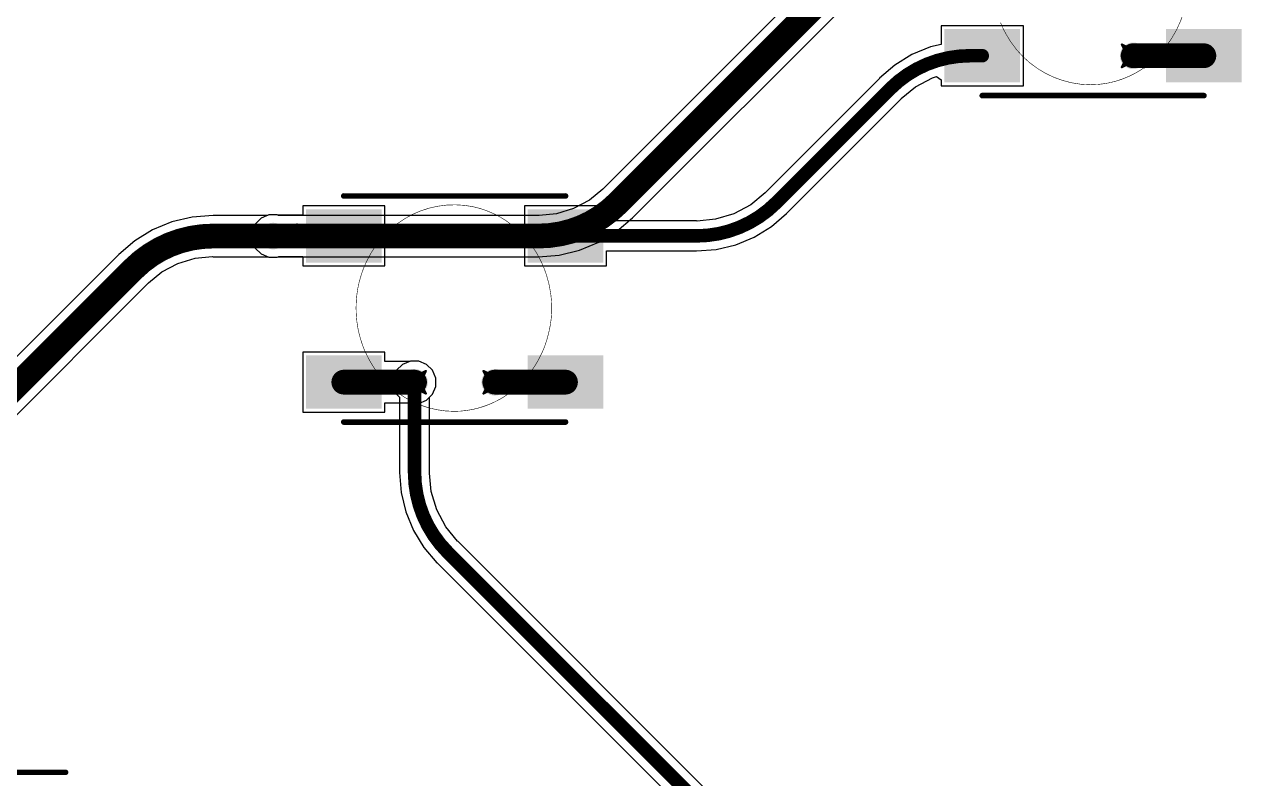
# Model space of a CAD drawing. Header units: inches. Extents: x -11 to 1110, y -7 to 455.
# Drawn here: x 190.58 to 218.04, y 267.21 to 284.23 of the extents above; entities that cross this region are included whole.
import ezdxf

# ---------------------------------------------------------------- set-up
doc = ezdxf.new("R2010")
doc.units = ezdxf.units.IN
for name, color, linetype in [('Bottom Layer', 5, 'Continuous'), ('Drill Drawing', 1, 'Continuous'), ('Mechanical 7', 56, 'Continuous'), ('Top Layer', 1, 'Continuous'), ('Top Overlay', 2, 'Continuous'), ('Top Paste', 8, 'Continuous'), ('Top Solder', 216, 'Continuous'), ('Via Holes', 16, 'Continuous')]:
    doc.layers.add(name, color=color, linetype=linetype)

msp = doc.modelspace()

# ---------------------------------------------------------------- hatches: boundary and pattern name
at = {"layer": 'Bottom Layer'}
h = msp.add_hatch(color=5, dxfattribs=at)
edge = h.paths.add_edge_path()
edge.add_arc((215.588, 283.519), 0.3, 0, 360)
h = msp.add_hatch(color=5, dxfattribs=at)
edge = h.paths.add_edge_path()
edge.add_arc((196.186, 279.453), 0.3, 0, 360)
h = msp.add_hatch(color=5, dxfattribs=at)
edge = h.paths.add_edge_path()
edge.add_arc((199.378, 276.153), 0.3, 0, 360)
h = msp.add_hatch(color=5, dxfattribs=at)
edge = h.paths.add_edge_path()
edge.add_arc((201.186, 276.153), 0.3, 0, 360)
at = {"layer": 'Top Layer'}
for points in [[(211.434, 284.022), (212.934, 284.022), (212.934, 283.022), (211.434, 283.022)], [(216.434, 284.022), (217.934, 284.022), (217.934, 283.022), (216.434, 283.022)], [(197.032, 279.956), (198.532, 279.956), (198.532, 278.956), (197.032, 278.956)], [(203.532, 278.956), (202.032, 278.956), (202.032, 279.956), (203.532, 279.956)], [(197.032, 276.656), (198.532, 276.656), (198.532, 275.656), (197.032, 275.656)], [(202.032, 276.656), (203.532, 276.656), (203.532, 275.656), (202.032, 275.656)]]:
    msp.add_hatch(color=1, dxfattribs=at).paths.add_polyline_path(points)
h = msp.add_hatch(color=1, dxfattribs=at)
edge = h.paths.add_edge_path()
edge.add_arc((215.588, 283.519), 0.3, 0, 360)
h = msp.add_hatch(color=1, dxfattribs=at)
edge = h.paths.add_edge_path()
edge.add_arc((196.186, 279.453), 0.3, 0, 360)
h = msp.add_hatch(color=1, dxfattribs=at)
edge = h.paths.add_edge_path()
edge.add_arc((199.378, 276.153), 0.3, 0, 360)
h = msp.add_hatch(color=1, dxfattribs=at)
edge = h.paths.add_edge_path()
edge.add_arc((201.186, 276.153), 0.3, 0, 360)
at = {"layer": 'Top Paste'}
for points in [[(211.434, 284.022), (212.934, 284.022), (212.934, 283.022), (211.434, 283.022)], [(216.434, 284.022), (217.934, 284.022), (217.934, 283.022), (216.434, 283.022)], [(197.032, 279.956), (198.532, 279.956), (198.532, 278.956), (197.032, 278.956)], [(203.532, 278.956), (202.032, 278.956), (202.032, 279.956), (203.532, 279.956)], [(197.032, 276.656), (198.532, 276.656), (198.532, 275.656), (197.032, 275.656)], [(202.032, 276.656), (203.532, 276.656), (203.532, 275.656), (202.032, 275.656)]]:
    msp.add_hatch(color=8, dxfattribs=at).paths.add_polyline_path(points)
at = {"layer": 'Top Solder'}
for points in [[(211.332, 284.124), (213.035, 284.124), (213.035, 282.921), (211.332, 282.921)], [(216.332, 284.124), (218.035, 284.124), (218.035, 282.921), (216.332, 282.921)], [(196.93, 280.058), (198.634, 280.058), (198.634, 278.855), (196.93, 278.855)], [(203.634, 278.855), (201.93, 278.855), (201.93, 280.058), (203.634, 280.058)], [(196.93, 276.758), (198.634, 276.758), (198.634, 275.555), (196.93, 275.555)], [(201.93, 276.758), (203.634, 276.758), (203.634, 275.555), (201.93, 275.555)]]:
    msp.add_hatch(color=216, dxfattribs=at).paths.add_polyline_path(points)
at = {"layer": 'Via Holes'}
h = msp.add_hatch(color=7, dxfattribs=at)
edge = h.paths.add_edge_path()
edge.add_arc((215.588, 283.519), 0.15, 0, 360)
h = msp.add_hatch(color=7, dxfattribs=at)
edge = h.paths.add_edge_path()
edge.add_arc((196.186, 279.453), 0.15, 0, 360)
h = msp.add_hatch(color=7, dxfattribs=at)
edge = h.paths.add_edge_path()
edge.add_arc((199.378, 276.153), 0.15, 0, 360)
h = msp.add_hatch(color=7, dxfattribs=at)
edge = h.paths.add_edge_path()
edge.add_arc((201.186, 276.153), 0.15, 0, 360)

# ---------------------------------------------------------------- linework, layer by layer
at = {"layer": 'Bottom Layer'}
for p, q in [((210.171, 287.062), (203.636, 280.527)), ((204.296, 279.867), (210.831, 286.402)), ((203.625, 280.509), (203.326, 280.263)), ((203.636, 280.527), (203.625, 280.509)), ((203.326, 280.263), (202.966, 280.071)), ((194.361, 279.882), (193.902, 279.772)), ((194.831, 279.919), (194.361, 279.882)), ((196.063, 279.919), (194.831, 279.919)), ((194.831, 279.919), (194.831, 279.919)), ((196.091, 279.931), (196.063, 279.919)), ((196.281, 279.931), (196.091, 279.931)), ((196.31, 279.919), (196.281, 279.931)), ((202.17, 279.919), (196.31, 279.919)), ((202.191, 279.915), (202.17, 279.919)), ((202.576, 279.953), (202.191, 279.915)), ((202.966, 280.071), (202.576, 279.953)), ((203.937, 279.561), (204.296, 279.867)), ((204.296, 279.867), (204.296, 279.867)), ((193.466, 279.592), (193.064, 279.345)), ((193.902, 279.772), (193.466, 279.592)), ((203.535, 279.314), (203.937, 279.561)), ((193.064, 279.345), (192.705, 279.039)), ((203.099, 279.134), (203.535, 279.314)), ((192.705, 279.039), (185.323, 271.657)), ((192.705, 279.039), (192.705, 279.039)), ((192.705, 279.039), (192.705, 279.039)), ((202.17, 278.987), (202.64, 279.024)), ((202.64, 279.024), (203.099, 279.134)), ((193.675, 278.643), (194.035, 278.835)), ((194.035, 278.835), (194.425, 278.953)), ((194.425, 278.953), (194.81, 278.991)), ((194.81, 278.991), (194.831, 278.987)), ((194.831, 278.987), (196.063, 278.987)), ((196.063, 278.987), (196.091, 278.975)), ((196.091, 278.975), (196.281, 278.975)), ((196.281, 278.975), (196.31, 278.987)), ((196.31, 278.987), (202.17, 278.987)), ((202.17, 278.987), (202.17, 278.987)), ((193.376, 278.397), (193.675, 278.643)), ((185.982, 270.997), (193.364, 278.379)), ((193.364, 278.379), (193.376, 278.397)), ((199.107, 276.558), (198.973, 276.424)), ((199.283, 276.631), (199.107, 276.558)), ((199.473, 276.631), (199.283, 276.631)), ((199.648, 276.558), (199.473, 276.631)), ((199.783, 276.424), (199.648, 276.558)), ((198.973, 276.424), (198.9, 276.248)), ((199.855, 276.248), (199.783, 276.424)), ((198.9, 276.248), (198.9, 276.058)), ((198.9, 276.058), (198.973, 275.882)), ((199.783, 275.882), (199.855, 276.058)), ((199.855, 276.058), (199.855, 276.248)), ((198.973, 275.882), (199.041, 275.814)), ((199.041, 275.814), (199.041, 274.116)), ((199.714, 275.814), (199.783, 275.882)), ((199.714, 274.116), (199.714, 275.814)), ((199.041, 274.116), (199.039, 274.116)), ((199.039, 274.116), (199.074, 273.666)), ((199.711, 274.102), (199.714, 274.116)), ((199.752, 273.686), (199.711, 274.102)), ((199.074, 273.666), (199.179, 273.227)), ((199.878, 273.272), (199.752, 273.686)), ((200.082, 272.89), (199.878, 273.272)), ((199.179, 273.227), (199.352, 272.809)), ((199.352, 272.809), (199.588, 272.424)), ((200.347, 272.567), (200.082, 272.89)), ((199.588, 272.424), (199.882, 272.081)), ((200.36, 272.558), (200.347, 272.567)), ((208.5, 264.418), (200.36, 272.558)), ((199.882, 272.081), (199.884, 272.082)), ((199.884, 272.082), (208.024, 263.942))]:
    msp.add_line(p, q, dxfattribs=at)
for points in [[(203.966, 280.197, 0.559, 0.559, 0), (210.588, 286.819, 0.559, 0.559, 0)], [(203.966, 280.197, 0.559, 0.559, -0.198912), (202.17, 279.453, 0.559, 0.559, 0)], [(193.035, 278.709, 0.559, 0.559, -0.198912), (194.831, 279.453, 0.559, 0.559, 0)], [(194.831, 279.453, 0.559, 0.559, 0), (196.186, 279.453, 0.559, 0.559, 0)], [(196.186, 279.453, 0.559, 0.559, 0), (202.17, 279.453, 0.559, 0.559, 0)], [(185.653, 271.327, 0.559, 0.559, 0), (193.035, 278.709, 0.559, 0.559, 0)], [(199.378, 274.116, 0.305, 0.305, 0), (199.378, 276.153, 0.305, 0.305, 0)], [(200.122, 272.32, 0.305, 0.305, -0.198912), (199.378, 274.116, 0.305, 0.305, 0)], [(200.122, 272.32, 0.305, 0.305, 0), (208.502, 263.94, 0.305, 0.305, 0)]]:
    msp.add_lwpolyline(points, format="xyseb", dxfattribs=at)
for points in [[(203.826, 280.197, 0.279, 0.279, 1), (204.106, 280.197, 0.279, 0.279, 1)], [(203.826, 280.197, 0.279, 0.279, 1), (204.106, 280.197, 0.279, 0.279, 1)], [(194.691, 279.453, 0.279, 0.279, 1), (194.971, 279.453, 0.279, 0.279, 1)], [(194.691, 279.453, 0.279, 0.279, 1), (194.971, 279.453, 0.279, 0.279, 1)], [(196.047, 279.453, 0.279, 0.279, 1), (196.326, 279.453, 0.279, 0.279, 1)], [(196.047, 279.453, 0.279, 0.279, 1), (196.326, 279.453, 0.279, 0.279, 1)], [(202.03, 279.453, 0.279, 0.279, 1), (202.31, 279.453, 0.279, 0.279, 1)], [(202.03, 279.453, 0.279, 0.279, 1), (202.31, 279.453, 0.279, 0.279, 1)], [(192.895, 278.709, 0.279, 0.279, 1), (193.175, 278.709, 0.279, 0.279, 1)], [(192.895, 278.709, 0.279, 0.279, 1), (193.175, 278.709, 0.279, 0.279, 1)], [(199.301, 276.153, 0.152, 0.152, 1), (199.454, 276.153, 0.152, 0.152, 1)], [(199.301, 274.116, 0.152, 0.152, 1), (199.454, 274.116, 0.152, 0.152, 1)], [(199.301, 274.116, 0.152, 0.152, 1), (199.454, 274.116, 0.152, 0.152, 1)], [(200.045, 272.32, 0.152, 0.152, 1), (200.198, 272.32, 0.152, 0.152, 1)], [(200.045, 272.32, 0.152, 0.152, 1), (200.198, 272.32, 0.152, 0.152, 1)]]:
    msp.add_lwpolyline(points, format="xyseb", close=True, dxfattribs=at)
at = {"layer": 'Drill Drawing'}
for points in [[(215.334, 283.773, 0.0508, 0.0508, 0), (215.588, 283.646, 0.0508, 0.0508, 0)], [(215.334, 283.773, 0.0508, 0.0508, 0), (215.461, 283.519, 0.0508, 0.0508, 0)], [(215.588, 283.646, 0.0508, 0.0508, 0), (215.842, 283.773, 0.0508, 0.0508, 0)], [(215.715, 283.519, 0.0508, 0.0508, 0), (215.842, 283.773, 0.0508, 0.0508, 0)], [(215.334, 283.265, 0.0508, 0.0508, 0), (215.461, 283.519, 0.0508, 0.0508, 0)], [(215.334, 283.265, 0.0508, 0.0508, 0), (215.588, 283.392, 0.0508, 0.0508, 0)], [(215.588, 283.392, 0.0508, 0.0508, 0), (215.842, 283.265, 0.0508, 0.0508, 0)], [(215.715, 283.519, 0.0508, 0.0508, 0), (215.842, 283.265, 0.0508, 0.0508, 0)], [(195.932, 279.707, 0.0508, 0.0508, 0), (196.186, 279.58, 0.0508, 0.0508, 0)], [(195.932, 279.707, 0.0508, 0.0508, 0), (196.059, 279.453, 0.0508, 0.0508, 0)], [(196.186, 279.58, 0.0508, 0.0508, 0), (196.44, 279.707, 0.0508, 0.0508, 0)], [(196.313, 279.453, 0.0508, 0.0508, 0), (196.44, 279.707, 0.0508, 0.0508, 0)], [(195.932, 279.199, 0.0508, 0.0508, 0), (196.059, 279.453, 0.0508, 0.0508, 0)], [(195.932, 279.199, 0.0508, 0.0508, 0), (196.186, 279.326, 0.0508, 0.0508, 0)], [(196.186, 279.326, 0.0508, 0.0508, 0), (196.44, 279.199, 0.0508, 0.0508, 0)], [(196.313, 279.453, 0.0508, 0.0508, 0), (196.44, 279.199, 0.0508, 0.0508, 0)], [(199.124, 276.407, 0.0508, 0.0508, 0), (199.378, 276.28, 0.0508, 0.0508, 0)], [(199.124, 276.407, 0.0508, 0.0508, 0), (199.251, 276.153, 0.0508, 0.0508, 0)], [(199.378, 276.28, 0.0508, 0.0508, 0), (199.632, 276.407, 0.0508, 0.0508, 0)], [(199.505, 276.153, 0.0508, 0.0508, 0), (199.632, 276.407, 0.0508, 0.0508, 0)], [(200.932, 276.407, 0.0508, 0.0508, 0), (201.186, 276.28, 0.0508, 0.0508, 0)], [(200.932, 276.407, 0.0508, 0.0508, 0), (201.059, 276.153, 0.0508, 0.0508, 0)], [(201.186, 276.28, 0.0508, 0.0508, 0), (201.44, 276.407, 0.0508, 0.0508, 0)], [(201.313, 276.153, 0.0508, 0.0508, 0), (201.44, 276.407, 0.0508, 0.0508, 0)], [(199.124, 275.899, 0.0508, 0.0508, 0), (199.251, 276.153, 0.0508, 0.0508, 0)], [(199.124, 275.899, 0.0508, 0.0508, 0), (199.378, 276.026, 0.0508, 0.0508, 0)], [(199.378, 276.026, 0.0508, 0.0508, 0), (199.632, 275.899, 0.0508, 0.0508, 0)], [(199.505, 276.153, 0.0508, 0.0508, 0), (199.632, 275.899, 0.0508, 0.0508, 0)], [(200.932, 275.899, 0.0508, 0.0508, 0), (201.059, 276.153, 0.0508, 0.0508, 0)], [(200.932, 275.899, 0.0508, 0.0508, 0), (201.186, 276.026, 0.0508, 0.0508, 0)], [(201.186, 276.026, 0.0508, 0.0508, 0), (201.44, 275.899, 0.0508, 0.0508, 0)], [(201.313, 276.153, 0.0508, 0.0508, 0), (201.44, 275.899, 0.0508, 0.0508, 0)]]:
    msp.add_lwpolyline(points, format="xyseb", dxfattribs=at)
for points in [[(215.321, 283.773, 0.0254, 0.0254, 1), (215.347, 283.773, 0.0254, 0.0254, 1)], [(215.321, 283.773, 0.0254, 0.0254, 1), (215.347, 283.773, 0.0254, 0.0254, 1)], [(215.575, 283.646, 0.0254, 0.0254, 1), (215.601, 283.646, 0.0254, 0.0254, 1)], [(215.575, 283.646, 0.0254, 0.0254, 1), (215.601, 283.646, 0.0254, 0.0254, 1)], [(215.829, 283.773, 0.0254, 0.0254, 1), (215.855, 283.773, 0.0254, 0.0254, 1)], [(215.829, 283.773, 0.0254, 0.0254, 1), (215.855, 283.773, 0.0254, 0.0254, 1)], [(215.448, 283.519, 0.0254, 0.0254, 1), (215.474, 283.519, 0.0254, 0.0254, 1)], [(215.448, 283.519, 0.0254, 0.0254, 1), (215.474, 283.519, 0.0254, 0.0254, 1)], [(215.575, 283.392, 0.0254, 0.0254, 1), (215.601, 283.392, 0.0254, 0.0254, 1)], [(215.575, 283.392, 0.0254, 0.0254, 1), (215.601, 283.392, 0.0254, 0.0254, 1)], [(215.702, 283.519, 0.0254, 0.0254, 1), (215.728, 283.519, 0.0254, 0.0254, 1)], [(215.702, 283.519, 0.0254, 0.0254, 1), (215.728, 283.519, 0.0254, 0.0254, 1)], [(215.321, 283.265, 0.0254, 0.0254, 1), (215.347, 283.265, 0.0254, 0.0254, 1)], [(215.321, 283.265, 0.0254, 0.0254, 1), (215.347, 283.265, 0.0254, 0.0254, 1)], [(215.829, 283.265, 0.0254, 0.0254, 1), (215.855, 283.265, 0.0254, 0.0254, 1)], [(215.829, 283.265, 0.0254, 0.0254, 1), (215.855, 283.265, 0.0254, 0.0254, 1)], [(195.92, 279.707, 0.0254, 0.0254, 1), (195.945, 279.707, 0.0254, 0.0254, 1)], [(195.92, 279.707, 0.0254, 0.0254, 1), (195.945, 279.707, 0.0254, 0.0254, 1)], [(196.174, 279.58, 0.0254, 0.0254, 1), (196.199, 279.58, 0.0254, 0.0254, 1)], [(196.174, 279.58, 0.0254, 0.0254, 1), (196.199, 279.58, 0.0254, 0.0254, 1)], [(196.428, 279.707, 0.0254, 0.0254, 1), (196.453, 279.707, 0.0254, 0.0254, 1)], [(196.428, 279.707, 0.0254, 0.0254, 1), (196.453, 279.707, 0.0254, 0.0254, 1)], [(196.047, 279.453, 0.0254, 0.0254, 1), (196.072, 279.453, 0.0254, 0.0254, 1)], [(196.047, 279.453, 0.0254, 0.0254, 1), (196.072, 279.453, 0.0254, 0.0254, 1)], [(196.174, 279.326, 0.0254, 0.0254, 1), (196.199, 279.326, 0.0254, 0.0254, 1)], [(196.174, 279.326, 0.0254, 0.0254, 1), (196.199, 279.326, 0.0254, 0.0254, 1)], [(196.301, 279.453, 0.0254, 0.0254, 1), (196.326, 279.453, 0.0254, 0.0254, 1)], [(196.301, 279.453, 0.0254, 0.0254, 1), (196.326, 279.453, 0.0254, 0.0254, 1)], [(195.92, 279.199, 0.0254, 0.0254, 1), (195.945, 279.199, 0.0254, 0.0254, 1)], [(195.92, 279.199, 0.0254, 0.0254, 1), (195.945, 279.199, 0.0254, 0.0254, 1)], [(196.428, 279.199, 0.0254, 0.0254, 1), (196.453, 279.199, 0.0254, 0.0254, 1)], [(196.428, 279.199, 0.0254, 0.0254, 1), (196.453, 279.199, 0.0254, 0.0254, 1)], [(199.111, 276.407, 0.0254, 0.0254, 1), (199.136, 276.407, 0.0254, 0.0254, 1)], [(199.111, 276.407, 0.0254, 0.0254, 1), (199.136, 276.407, 0.0254, 0.0254, 1)], [(199.365, 276.28, 0.0254, 0.0254, 1), (199.39, 276.28, 0.0254, 0.0254, 1)], [(199.365, 276.28, 0.0254, 0.0254, 1), (199.39, 276.28, 0.0254, 0.0254, 1)], [(199.619, 276.407, 0.0254, 0.0254, 1), (199.644, 276.407, 0.0254, 0.0254, 1)], [(199.619, 276.407, 0.0254, 0.0254, 1), (199.644, 276.407, 0.0254, 0.0254, 1)], [(200.92, 276.407, 0.0254, 0.0254, 1), (200.945, 276.407, 0.0254, 0.0254, 1)], [(200.92, 276.407, 0.0254, 0.0254, 1), (200.945, 276.407, 0.0254, 0.0254, 1)], [(201.174, 276.28, 0.0254, 0.0254, 1), (201.199, 276.28, 0.0254, 0.0254, 1)], [(201.174, 276.28, 0.0254, 0.0254, 1), (201.199, 276.28, 0.0254, 0.0254, 1)], [(201.428, 276.407, 0.0254, 0.0254, 1), (201.453, 276.407, 0.0254, 0.0254, 1)], [(201.428, 276.407, 0.0254, 0.0254, 1), (201.453, 276.407, 0.0254, 0.0254, 1)], [(199.238, 276.153, 0.0254, 0.0254, 1), (199.263, 276.153, 0.0254, 0.0254, 1)], [(199.238, 276.153, 0.0254, 0.0254, 1), (199.263, 276.153, 0.0254, 0.0254, 1)], [(199.365, 276.026, 0.0254, 0.0254, 1), (199.39, 276.026, 0.0254, 0.0254, 1)], [(199.365, 276.026, 0.0254, 0.0254, 1), (199.39, 276.026, 0.0254, 0.0254, 1)], [(199.492, 276.153, 0.0254, 0.0254, 1), (199.517, 276.153, 0.0254, 0.0254, 1)], [(199.492, 276.153, 0.0254, 0.0254, 1), (199.517, 276.153, 0.0254, 0.0254, 1)], [(201.047, 276.153, 0.0254, 0.0254, 1), (201.072, 276.153, 0.0254, 0.0254, 1)], [(201.047, 276.153, 0.0254, 0.0254, 1), (201.072, 276.153, 0.0254, 0.0254, 1)], [(201.174, 276.026, 0.0254, 0.0254, 1), (201.199, 276.026, 0.0254, 0.0254, 1)], [(201.174, 276.026, 0.0254, 0.0254, 1), (201.199, 276.026, 0.0254, 0.0254, 1)], [(201.301, 276.153, 0.0254, 0.0254, 1), (201.326, 276.153, 0.0254, 0.0254, 1)], [(201.301, 276.153, 0.0254, 0.0254, 1), (201.326, 276.153, 0.0254, 0.0254, 1)], [(199.111, 275.899, 0.0254, 0.0254, 1), (199.136, 275.899, 0.0254, 0.0254, 1)], [(199.111, 275.899, 0.0254, 0.0254, 1), (199.136, 275.899, 0.0254, 0.0254, 1)], [(199.619, 275.899, 0.0254, 0.0254, 1), (199.644, 275.899, 0.0254, 0.0254, 1)], [(199.619, 275.899, 0.0254, 0.0254, 1), (199.644, 275.899, 0.0254, 0.0254, 1)], [(200.92, 275.899, 0.0254, 0.0254, 1), (200.945, 275.899, 0.0254, 0.0254, 1)], [(200.92, 275.899, 0.0254, 0.0254, 1), (200.945, 275.899, 0.0254, 0.0254, 1)], [(201.428, 275.899, 0.0254, 0.0254, 1), (201.453, 275.899, 0.0254, 0.0254, 1)], [(201.428, 275.899, 0.0254, 0.0254, 1), (201.453, 275.899, 0.0254, 0.0254, 1)]]:
    msp.add_lwpolyline(points, format="xyseb", close=True, dxfattribs=at)
at = {"layer": 'Mechanical 7'}
for points in [[(216.644, 286.129, 0.0127, 0.0127, -0.350932), (215.817, 283.239, 0.0127, 0.0127, 0)], [(212.717, 284.016, 0.0127, 0.0127, -0.029196), (212.595, 284.269, 0.0127, 0.0127, 0)], [(214.622, 282.866, 0.0127, 0.0127, -0.273005), (212.717, 284.016, 0.0127, 0.0127, 0)], [(215.817, 283.239, 0.0127, 0.0127, -0.041615), (215.5, 283.06, 0.0127, 0.0127, 0)], [(215.5, 283.06, 0.0127, 0.0127, -0.108283), (214.622, 282.866, 0.0127, 0.0127, 0)], [(198.703, 279.476, 0.0127, 0.0127, -0.260575), (200.694, 280.116, 0.0127, 0.0127, 0)], [(200.694, 280.116, 0.0127, 0.0127, -0.053161), (201.107, 279.982, 0.0127, 0.0127, 0)], [(201.107, 279.982, 0.0127, 0.0127, -0.022413), (201.265, 279.905, 0.0127, 0.0127, 0)], [(201.265, 279.905, 0.0127, 0.0127, -0.029499), (201.489, 279.766, 0.0127, 0.0127, 0)], [(201.489, 279.766, 0.0127, 0.0127, -0.05001), (201.823, 279.476, 0.0127, 0.0127, 0)], [(198.429, 279.123, 0.0127, 0.0127, -0.055132), (198.703, 279.476, 0.0127, 0.0127, 0)], [(201.823, 279.476, 0.0127, 0.0127, -0.055132), (202.098, 279.123, 0.0127, 0.0127, 0)], [(198.298, 278.886, 0.0127, 0.0127, -0.013559), (198.361, 279.007, 0.0127, 0.0127, 0)], [(198.361, 279.007, 0.0127, 0.0127, -0.010086), (198.405, 279.085, 0.0127, 0.0127, 0)], [(198.405, 279.085, 0.0127, 0.0127, -0.005403), (198.429, 279.123, 0.0127, 0.0127, 0)], [(202.098, 279.123, 0.0127, 0.0127, -0.020185), (202.187, 278.967, 0.0127, 0.0127, 0)], [(198.18, 278.591, 0.0127, 0.0127, -0.012338), (198.225, 278.719, 0.0127, 0.0127, 0)], [(198.225, 278.719, 0.0127, 0.0127, -0.015713), (198.298, 278.886, 0.0127, 0.0127, 0)], [(202.187, 278.967, 0.0127, 0.0127, -0.013004), (202.248, 278.845, 0.0127, 0.0127, 0)], [(202.248, 278.845, 0.0127, 0.0127, -0.011563), (202.302, 278.719, 0.0127, 0.0127, 0)], [(202.302, 278.719, 0.0127, 0.0127, -0.034059), (202.408, 278.373, 0.0127, 0.0127, 0)], [(198.1, 278.285, 0.0127, 0.0127, -0.031094), (198.18, 278.591, 0.0127, 0.0127, 0)], [(198.058, 277.828, 0.0127, 0.0127, -0.045879), (198.1, 278.285, 0.0127, 0.0127, 0)], [(202.408, 278.373, 0.0127, 0.0127, -0.009346), (202.426, 278.285, 0.0127, 0.0127, 0)], [(202.426, 278.285, 0.0127, 0.0127, -0.050397), (202.472, 277.828, 0.0127, 0.0127, 0)], [(198.1, 277.373, 0.0127, 0.0127, -0.046645), (198.058, 277.828, 0.0127, 0.0127, 0)], [(202.472, 277.828, 0.0127, 0.0127, -0.040342), (202.443, 277.463, 0.0127, 0.0127, 0)], [(198.119, 277.284, 0.0127, 0.0127, -0.009524), (198.1, 277.373, 0.0127, 0.0127, 0)], [(202.426, 277.373, 0.0127, 0.0127, -0.036166), (202.332, 277.021, 0.0127, 0.0127, 0)], [(202.443, 277.463, 0.0127, 0.0127, -0.010854), (202.426, 277.373, 0.0127, 0.0127, 0)], [(198.225, 276.936, 0.0127, 0.0127, -0.035018), (198.119, 277.284, 0.0127, 0.0127, 0)], [(198.279, 276.811, 0.0127, 0.0127, -0.012681), (198.225, 276.936, 0.0127, 0.0127, 0)], [(198.429, 276.535, 0.0127, 0.0127, -0.03233), (198.279, 276.811, 0.0127, 0.0127, 0)], [(202.302, 276.936, 0.0127, 0.0127, -0.026051), (202.187, 276.69, 0.0127, 0.0127, 0)], [(202.332, 277.021, 0.0127, 0.0127, -0.00838), (202.302, 276.936, 0.0127, 0.0127, 0)], [(198.478, 276.459, 0.0127, 0.0127, -0.011099), (198.429, 276.535, 0.0127, 0.0127, 0)], [(202.098, 276.535, 0.0127, 0.0127, -0.041884), (201.883, 276.245, 0.0127, 0.0127, 0)], [(202.187, 276.69, 0.0127, 0.0127, -0.018956), (202.098, 276.535, 0.0127, 0.0127, 0)], [(198.703, 276.179, 0.0127, 0.0127, -0.040418), (198.478, 276.459, 0.0127, 0.0127, 0)], [(201.883, 276.245, 0.0127, 0.0127, -0.009641), (201.823, 276.179, 0.0127, 0.0127, 0)], [(200.263, 275.497, 0.0127, 0.0127, -0.204961), (198.703, 276.179, 0.0127, 0.0127, 0)], [(201.696, 276.056, 0.0127, 0.0127, -0.013306), (201.594, 275.97, 0.0127, 0.0127, 0)], [(201.823, 276.179, 0.0127, 0.0127, -0.020568), (201.696, 276.056, 0.0127, 0.0127, 0)], [(201.186, 275.711, 0.0127, 0.0127, -0.00838), (201.107, 275.674, 0.0127, 0.0127, 0)], [(201.342, 275.794, 0.0127, 0.0127, -0.01842), (201.186, 275.711, 0.0127, 0.0127, 0)], [(201.489, 275.889, 0.0127, 0.0127, -0.021175), (201.342, 275.794, 0.0127, 0.0127, 0)], [(201.594, 275.97, 0.0127, 0.0127, -0.011513), (201.489, 275.889, 0.0127, 0.0127, 0)], [(200.694, 275.542, 0.0127, 0.0127, -0.052178), (200.263, 275.497, 0.0127, 0.0127, 0)], [(200.736, 275.551, 0.0127, 0.0127, -0.00516), (200.694, 275.542, 0.0127, 0.0127, 0)], [(201.107, 275.674, 0.0127, 0.0127, -0.043442), (200.736, 275.551, 0.0127, 0.0127, 0)]]:
    msp.add_lwpolyline(points, format="xyseb", dxfattribs=at)
for points in [[(212.714, 284.016, 0.00635, 0.00635, 1), (212.72, 284.016, 0.00635, 0.00635, 1)], [(212.714, 284.016, 0.00635, 0.00635, 1), (212.72, 284.016, 0.00635, 0.00635, 1)], [(215.814, 283.239, 0.00635, 0.00635, 1), (215.82, 283.239, 0.00635, 0.00635, 1)], [(215.814, 283.239, 0.00635, 0.00635, 1), (215.82, 283.239, 0.00635, 0.00635, 1)], [(214.619, 282.866, 0.00635, 0.00635, 1), (214.625, 282.866, 0.00635, 0.00635, 1)], [(214.619, 282.866, 0.00635, 0.00635, 1), (214.625, 282.866, 0.00635, 0.00635, 1)], [(215.497, 283.06, 0.00635, 0.00635, 1), (215.503, 283.06, 0.00635, 0.00635, 1)], [(215.497, 283.06, 0.00635, 0.00635, 1), (215.503, 283.06, 0.00635, 0.00635, 1)], [(200.69, 280.116, 0.00635, 0.00635, 1), (200.697, 280.116, 0.00635, 0.00635, 1)], [(200.69, 280.116, 0.00635, 0.00635, 1), (200.697, 280.116, 0.00635, 0.00635, 1)], [(201.104, 279.982, 0.00635, 0.00635, 1), (201.11, 279.982, 0.00635, 0.00635, 1)], [(201.104, 279.982, 0.00635, 0.00635, 1), (201.11, 279.982, 0.00635, 0.00635, 1)], [(201.262, 279.905, 0.00635, 0.00635, 1), (201.268, 279.905, 0.00635, 0.00635, 1)], [(201.262, 279.905, 0.00635, 0.00635, 1), (201.268, 279.905, 0.00635, 0.00635, 1)], [(201.486, 279.766, 0.00635, 0.00635, 1), (201.492, 279.766, 0.00635, 0.00635, 1)], [(201.486, 279.766, 0.00635, 0.00635, 1), (201.492, 279.766, 0.00635, 0.00635, 1)], [(198.7, 279.476, 0.00635, 0.00635, 1), (198.706, 279.476, 0.00635, 0.00635, 1)], [(198.7, 279.476, 0.00635, 0.00635, 1), (198.706, 279.476, 0.00635, 0.00635, 1)], [(201.82, 279.476, 0.00635, 0.00635, 1), (201.826, 279.476, 0.00635, 0.00635, 1)], [(201.82, 279.476, 0.00635, 0.00635, 1), (201.826, 279.476, 0.00635, 0.00635, 1)], [(198.357, 279.007, 0.00635, 0.00635, 1), (198.364, 279.007, 0.00635, 0.00635, 1)], [(198.357, 279.007, 0.00635, 0.00635, 1), (198.364, 279.007, 0.00635, 0.00635, 1)], [(198.402, 279.085, 0.00635, 0.00635, 1), (198.409, 279.085, 0.00635, 0.00635, 1)], [(198.402, 279.085, 0.00635, 0.00635, 1), (198.409, 279.085, 0.00635, 0.00635, 1)], [(198.426, 279.123, 0.00635, 0.00635, 1), (198.432, 279.123, 0.00635, 0.00635, 1)], [(198.426, 279.123, 0.00635, 0.00635, 1), (198.432, 279.123, 0.00635, 0.00635, 1)], [(202.095, 279.123, 0.00635, 0.00635, 1), (202.101, 279.123, 0.00635, 0.00635, 1)], [(202.095, 279.123, 0.00635, 0.00635, 1), (202.101, 279.123, 0.00635, 0.00635, 1)], [(198.222, 278.719, 0.00635, 0.00635, 1), (198.228, 278.719, 0.00635, 0.00635, 1)], [(198.222, 278.719, 0.00635, 0.00635, 1), (198.228, 278.719, 0.00635, 0.00635, 1)], [(198.295, 278.886, 0.00635, 0.00635, 1), (198.302, 278.886, 0.00635, 0.00635, 1)], [(198.295, 278.886, 0.00635, 0.00635, 1), (198.302, 278.886, 0.00635, 0.00635, 1)], [(202.184, 278.967, 0.00635, 0.00635, 1), (202.191, 278.967, 0.00635, 0.00635, 1)], [(202.184, 278.967, 0.00635, 0.00635, 1), (202.191, 278.967, 0.00635, 0.00635, 1)], [(202.244, 278.845, 0.00635, 0.00635, 1), (202.251, 278.845, 0.00635, 0.00635, 1)], [(202.244, 278.845, 0.00635, 0.00635, 1), (202.251, 278.845, 0.00635, 0.00635, 1)], [(202.298, 278.719, 0.00635, 0.00635, 1), (202.305, 278.719, 0.00635, 0.00635, 1)], [(202.298, 278.719, 0.00635, 0.00635, 1), (202.305, 278.719, 0.00635, 0.00635, 1)], [(198.177, 278.591, 0.00635, 0.00635, 1), (198.183, 278.591, 0.00635, 0.00635, 1)], [(198.177, 278.591, 0.00635, 0.00635, 1), (198.183, 278.591, 0.00635, 0.00635, 1)], [(198.097, 278.285, 0.00635, 0.00635, 1), (198.104, 278.285, 0.00635, 0.00635, 1)], [(198.097, 278.285, 0.00635, 0.00635, 1), (198.104, 278.285, 0.00635, 0.00635, 1)], [(202.404, 278.373, 0.00635, 0.00635, 1), (202.411, 278.373, 0.00635, 0.00635, 1)], [(202.404, 278.373, 0.00635, 0.00635, 1), (202.411, 278.373, 0.00635, 0.00635, 1)], [(202.423, 278.285, 0.00635, 0.00635, 1), (202.429, 278.285, 0.00635, 0.00635, 1)], [(202.423, 278.285, 0.00635, 0.00635, 1), (202.429, 278.285, 0.00635, 0.00635, 1)], [(198.055, 277.828, 0.00635, 0.00635, 1), (198.061, 277.828, 0.00635, 0.00635, 1)], [(198.055, 277.828, 0.00635, 0.00635, 1), (198.061, 277.828, 0.00635, 0.00635, 1)], [(202.468, 277.828, 0.00635, 0.00635, 1), (202.475, 277.828, 0.00635, 0.00635, 1)], [(202.468, 277.828, 0.00635, 0.00635, 1), (202.475, 277.828, 0.00635, 0.00635, 1)], [(198.097, 277.373, 0.00635, 0.00635, 1), (198.104, 277.373, 0.00635, 0.00635, 1)], [(198.097, 277.373, 0.00635, 0.00635, 1), (198.104, 277.373, 0.00635, 0.00635, 1)], [(202.423, 277.373, 0.00635, 0.00635, 1), (202.429, 277.373, 0.00635, 0.00635, 1)], [(202.423, 277.373, 0.00635, 0.00635, 1), (202.429, 277.373, 0.00635, 0.00635, 1)], [(202.44, 277.463, 0.00635, 0.00635, 1), (202.446, 277.463, 0.00635, 0.00635, 1)], [(202.44, 277.463, 0.00635, 0.00635, 1), (202.446, 277.463, 0.00635, 0.00635, 1)], [(198.116, 277.284, 0.00635, 0.00635, 1), (198.122, 277.284, 0.00635, 0.00635, 1)], [(198.116, 277.284, 0.00635, 0.00635, 1), (198.122, 277.284, 0.00635, 0.00635, 1)], [(198.222, 276.936, 0.00635, 0.00635, 1), (198.228, 276.936, 0.00635, 0.00635, 1)], [(198.222, 276.936, 0.00635, 0.00635, 1), (198.228, 276.936, 0.00635, 0.00635, 1)], [(198.276, 276.811, 0.00635, 0.00635, 1), (198.282, 276.811, 0.00635, 0.00635, 1)], [(198.276, 276.811, 0.00635, 0.00635, 1), (198.282, 276.811, 0.00635, 0.00635, 1)], [(202.298, 276.936, 0.00635, 0.00635, 1), (202.305, 276.936, 0.00635, 0.00635, 1)], [(202.298, 276.936, 0.00635, 0.00635, 1), (202.305, 276.936, 0.00635, 0.00635, 1)], [(202.329, 277.021, 0.00635, 0.00635, 1), (202.336, 277.021, 0.00635, 0.00635, 1)], [(202.329, 277.021, 0.00635, 0.00635, 1), (202.336, 277.021, 0.00635, 0.00635, 1)], [(198.426, 276.535, 0.00635, 0.00635, 1), (198.432, 276.535, 0.00635, 0.00635, 1)], [(198.426, 276.535, 0.00635, 0.00635, 1), (198.432, 276.535, 0.00635, 0.00635, 1)], [(202.095, 276.535, 0.00635, 0.00635, 1), (202.101, 276.535, 0.00635, 0.00635, 1)], [(202.095, 276.535, 0.00635, 0.00635, 1), (202.101, 276.535, 0.00635, 0.00635, 1)], [(202.184, 276.69, 0.00635, 0.00635, 1), (202.191, 276.69, 0.00635, 0.00635, 1)], [(202.184, 276.69, 0.00635, 0.00635, 1), (202.191, 276.69, 0.00635, 0.00635, 1)], [(198.475, 276.459, 0.00635, 0.00635, 1), (198.481, 276.459, 0.00635, 0.00635, 1)], [(198.475, 276.459, 0.00635, 0.00635, 1), (198.481, 276.459, 0.00635, 0.00635, 1)], [(201.88, 276.245, 0.00635, 0.00635, 1), (201.887, 276.245, 0.00635, 0.00635, 1)], [(201.88, 276.245, 0.00635, 0.00635, 1), (201.887, 276.245, 0.00635, 0.00635, 1)], [(198.7, 276.179, 0.00635, 0.00635, 1), (198.706, 276.179, 0.00635, 0.00635, 1)], [(198.7, 276.179, 0.00635, 0.00635, 1), (198.706, 276.179, 0.00635, 0.00635, 1)], [(201.693, 276.056, 0.00635, 0.00635, 1), (201.699, 276.056, 0.00635, 0.00635, 1)], [(201.693, 276.056, 0.00635, 0.00635, 1), (201.699, 276.056, 0.00635, 0.00635, 1)], [(201.82, 276.179, 0.00635, 0.00635, 1), (201.826, 276.179, 0.00635, 0.00635, 1)], [(201.82, 276.179, 0.00635, 0.00635, 1), (201.826, 276.179, 0.00635, 0.00635, 1)], [(201.183, 275.711, 0.00635, 0.00635, 1), (201.19, 275.711, 0.00635, 0.00635, 1)], [(201.183, 275.711, 0.00635, 0.00635, 1), (201.19, 275.711, 0.00635, 0.00635, 1)], [(201.338, 275.794, 0.00635, 0.00635, 1), (201.345, 275.794, 0.00635, 0.00635, 1)], [(201.338, 275.794, 0.00635, 0.00635, 1), (201.345, 275.794, 0.00635, 0.00635, 1)], [(201.486, 275.889, 0.00635, 0.00635, 1), (201.492, 275.889, 0.00635, 0.00635, 1)], [(201.486, 275.889, 0.00635, 0.00635, 1), (201.492, 275.889, 0.00635, 0.00635, 1)], [(201.591, 275.97, 0.00635, 0.00635, 1), (201.598, 275.97, 0.00635, 0.00635, 1)], [(201.591, 275.97, 0.00635, 0.00635, 1), (201.598, 275.97, 0.00635, 0.00635, 1)], [(200.26, 275.497, 0.00635, 0.00635, 1), (200.266, 275.497, 0.00635, 0.00635, 1)], [(200.26, 275.497, 0.00635, 0.00635, 1), (200.266, 275.497, 0.00635, 0.00635, 1)], [(200.69, 275.542, 0.00635, 0.00635, 1), (200.697, 275.542, 0.00635, 0.00635, 1)], [(200.69, 275.542, 0.00635, 0.00635, 1), (200.697, 275.542, 0.00635, 0.00635, 1)], [(200.733, 275.551, 0.00635, 0.00635, 1), (200.739, 275.551, 0.00635, 0.00635, 1)], [(200.733, 275.551, 0.00635, 0.00635, 1), (200.739, 275.551, 0.00635, 0.00635, 1)], [(201.104, 275.674, 0.00635, 0.00635, 1), (201.11, 275.674, 0.00635, 0.00635, 1)], [(201.104, 275.674, 0.00635, 0.00635, 1), (201.11, 275.674, 0.00635, 0.00635, 1)]]:
    msp.add_lwpolyline(points, format="xyseb", close=True, dxfattribs=at)
at = {"layer": 'Top Layer'}
for p, q in [((213.112, 284.2), (211.256, 284.2)), ((211.256, 284.2), (211.256, 283.778)), ((213.112, 282.845), (213.112, 284.2)), ((211.015, 283.721), (210.598, 283.548)), ((211.256, 283.778), (211.015, 283.721)), ((210.598, 283.548), (210.213, 283.312)), ((210.213, 283.312), (209.869, 283.018)), ((209.871, 283.017), (207.293, 280.438)), ((209.869, 283.018), (209.871, 283.017)), ((210.679, 282.818), (211.06, 283.022)), ((211.06, 283.022), (211.154, 283.051)), ((211.154, 283.051), (211.256, 282.975)), ((211.256, 282.975), (211.256, 282.845)), ((211.256, 282.845), (213.112, 282.845)), ((210.355, 282.553), (210.679, 282.818)), ((207.769, 279.962), (210.347, 282.54)), ((210.347, 282.54), (210.355, 282.553)), ((207.285, 280.426), (206.961, 280.161)), ((207.293, 280.438), (207.285, 280.426)), ((198.71, 280.134), (196.854, 280.134)), ((196.854, 280.134), (196.854, 279.923)), ((198.71, 278.779), (198.71, 280.134)), ((203.71, 280.134), (201.854, 280.134)), ((201.854, 280.134), (201.854, 278.779)), ((203.71, 279.793), (203.71, 280.134)), ((206.961, 280.161), (206.58, 279.957)), ((195.916, 279.858), (195.781, 279.724)), ((196.091, 279.931), (195.916, 279.858)), ((196.281, 279.931), (196.091, 279.931)), ((196.301, 279.923), (196.281, 279.931)), ((196.854, 279.923), (196.301, 279.923)), ((206.166, 279.831), (205.75, 279.79)), ((206.58, 279.957), (206.166, 279.831)), ((207.427, 279.667), (207.771, 279.961)), ((207.771, 279.961), (207.769, 279.962)), ((195.781, 279.724), (195.709, 279.548)), ((195.709, 279.548), (195.709, 279.358)), ((205.735, 279.793), (203.71, 279.793)), ((205.75, 279.79), (205.735, 279.793)), ((207.042, 279.431), (207.427, 279.667)), ((195.709, 279.358), (195.781, 279.182)), ((206.625, 279.258), (207.042, 279.431)), ((195.781, 279.182), (195.916, 279.048)), ((195.916, 279.048), (196.091, 278.975)), ((203.71, 278.779), (203.71, 279.12)), ((203.71, 279.12), (205.735, 279.12)), ((205.735, 279.117), (206.185, 279.153)), ((205.735, 279.12), (205.735, 279.117)), ((206.185, 279.153), (206.625, 279.258)), ((196.091, 278.975), (196.281, 278.975)), ((196.281, 278.975), (196.318, 278.99)), ((196.318, 278.99), (196.854, 278.99)), ((196.854, 278.99), (196.854, 278.779)), ((196.854, 278.779), (198.71, 278.779)), ((201.854, 278.779), (203.71, 278.779)), ((198.71, 276.834), (196.854, 276.834)), ((196.854, 276.834), (196.854, 275.479)), ((198.71, 276.623), (198.71, 276.834)), ((199.263, 276.623), (198.71, 276.623)), ((199.283, 276.631), (199.263, 276.623)), ((199.473, 276.631), (199.283, 276.631)), ((199.648, 276.558), (199.473, 276.631)), ((199.783, 276.424), (199.648, 276.558)), ((199.855, 276.248), (199.783, 276.424)), ((199.783, 275.882), (199.855, 276.058)), ((199.855, 276.058), (199.855, 276.248)), ((199.473, 275.675), (199.648, 275.748)), ((199.648, 275.748), (199.783, 275.882)), ((196.854, 275.479), (198.71, 275.479)), ((198.71, 275.479), (198.71, 275.69)), ((198.71, 275.69), (199.246, 275.69)), ((199.246, 275.69), (199.283, 275.675)), ((199.283, 275.675), (199.473, 275.675))]:
    msp.add_line(p, q, dxfattribs=at)
for points in [[(210.109, 282.778, 0.305, 0.305, -0.198912), (211.905, 283.522, 0.305, 0.305, 0)], [(211.905, 283.522, 0.305, 0.305, 0), (212.184, 283.522, 0.305, 0.305, 0)], [(215.588, 283.522, 0.559, 0.559, 0), (217.184, 283.522, 0.559, 0.559, 0)], [(207.531, 280.2, 0.305, 0.305, 0), (210.109, 282.778, 0.305, 0.305, 0)], [(207.531, 280.2, 0.305, 0.305, -0.198912), (205.735, 279.456, 0.305, 0.305, 0)], [(196.186, 279.456, 0.559, 0.559, 0), (197.782, 279.456, 0.559, 0.559, 0)], [(202.782, 279.456, 0.305, 0.305, 0), (205.735, 279.456, 0.305, 0.305, 0)], [(197.782, 276.156, 0.559, 0.559, 0), (199.378, 276.156, 0.559, 0.559, 0)], [(201.186, 276.156, 0.559, 0.559, 0), (202.782, 276.156, 0.559, 0.559, 0)]]:
    msp.add_lwpolyline(points, format="xyseb", dxfattribs=at)
for points in [[(211.829, 283.522, 0.152, 0.152, 1), (211.981, 283.522, 0.152, 0.152, 1)], [(211.829, 283.522, 0.152, 0.152, 1), (211.981, 283.522, 0.152, 0.152, 1)], [(212.108, 283.522, 0.152, 0.152, 1), (212.26, 283.522, 0.152, 0.152, 1)], [(215.448, 283.522, 0.279, 0.279, 1), (215.728, 283.522, 0.279, 0.279, 1)], [(217.044, 283.522, 0.279, 0.279, 1), (217.323, 283.522, 0.279, 0.279, 1)], [(210.033, 282.778, 0.152, 0.152, 1), (210.185, 282.778, 0.152, 0.152, 1)], [(210.033, 282.778, 0.152, 0.152, 1), (210.185, 282.778, 0.152, 0.152, 1)], [(207.455, 280.2, 0.152, 0.152, 1), (207.607, 280.2, 0.152, 0.152, 1)], [(207.455, 280.2, 0.152, 0.152, 1), (207.607, 280.2, 0.152, 0.152, 1)], [(196.047, 279.456, 0.279, 0.279, 1), (196.326, 279.456, 0.279, 0.279, 1)], [(197.642, 279.456, 0.279, 0.279, 1), (197.922, 279.456, 0.279, 0.279, 1)], [(202.706, 279.456, 0.152, 0.152, 1), (202.858, 279.456, 0.152, 0.152, 1)], [(205.659, 279.456, 0.152, 0.152, 1), (205.811, 279.456, 0.152, 0.152, 1)], [(205.659, 279.456, 0.152, 0.152, 1), (205.811, 279.456, 0.152, 0.152, 1)], [(197.642, 276.156, 0.279, 0.279, 1), (197.922, 276.156, 0.279, 0.279, 1)], [(199.238, 276.156, 0.279, 0.279, 1), (199.517, 276.156, 0.279, 0.279, 1)], [(201.047, 276.156, 0.279, 0.279, 1), (201.326, 276.156, 0.279, 0.279, 1)], [(202.642, 276.156, 0.279, 0.279, 1), (202.922, 276.156, 0.279, 0.279, 1)]]:
    msp.add_lwpolyline(points, format="xyseb", close=True, dxfattribs=at)
at = {"layer": 'Top Overlay'}
for points in [[(212.184, 282.622, 0.127, 0.127, 0), (217.184, 282.622, 0.127, 0.127, 0)], [(197.782, 280.357, 0.127, 0.127, 0), (202.782, 280.357, 0.127, 0.127, 0)], [(196.726, 279.61, 0.254, 0.254, 0), (196.853, 279.483, 0.254, 0.254, 0)], [(196.726, 279.356, 0.254, 0.254, 0), (196.726, 279.61, 0.254, 0.254, 0)], [(196.726, 279.356, 0.254, 0.254, 0), (196.853, 279.483, 0.254, 0.254, 0)], [(197.782, 275.256, 0.127, 0.127, 0), (202.782, 275.256, 0.127, 0.127, 0)], [(186.504, 267.352, 0.127, 0.127, 0), (191.504, 267.352, 0.127, 0.127, 0)]]:
    msp.add_lwpolyline(points, format="xyseb", dxfattribs=at)
for points in [[(212.152, 282.622, 0.0635, 0.0635, 1), (212.216, 282.622, 0.0635, 0.0635, 1)], [(217.152, 282.622, 0.0635, 0.0635, 1), (217.216, 282.622, 0.0635, 0.0635, 1)], [(197.75, 280.357, 0.0635, 0.0635, 1), (197.814, 280.357, 0.0635, 0.0635, 1)], [(202.75, 280.357, 0.0635, 0.0635, 1), (202.814, 280.357, 0.0635, 0.0635, 1)], [(196.662, 279.61, 0.127, 0.127, 1), (196.789, 279.61, 0.127, 0.127, 1)], [(196.662, 279.61, 0.127, 0.127, 1), (196.789, 279.61, 0.127, 0.127, 1)], [(196.789, 279.483, 0.127, 0.127, 1), (196.916, 279.483, 0.127, 0.127, 1)], [(196.789, 279.483, 0.127, 0.127, 1), (196.916, 279.483, 0.127, 0.127, 1)], [(196.662, 279.356, 0.127, 0.127, 1), (196.789, 279.356, 0.127, 0.127, 1)], [(196.662, 279.356, 0.127, 0.127, 1), (196.789, 279.356, 0.127, 0.127, 1)], [(197.75, 275.256, 0.0635, 0.0635, 1), (197.814, 275.256, 0.0635, 0.0635, 1)], [(202.75, 275.256, 0.0635, 0.0635, 1), (202.814, 275.256, 0.0635, 0.0635, 1)], [(191.473, 267.352, 0.0635, 0.0635, 1), (191.536, 267.352, 0.0635, 0.0635, 1)]]:
    msp.add_lwpolyline(points, format="xyseb", close=True, dxfattribs=at)

doc.saveas('drawing.dxf')
